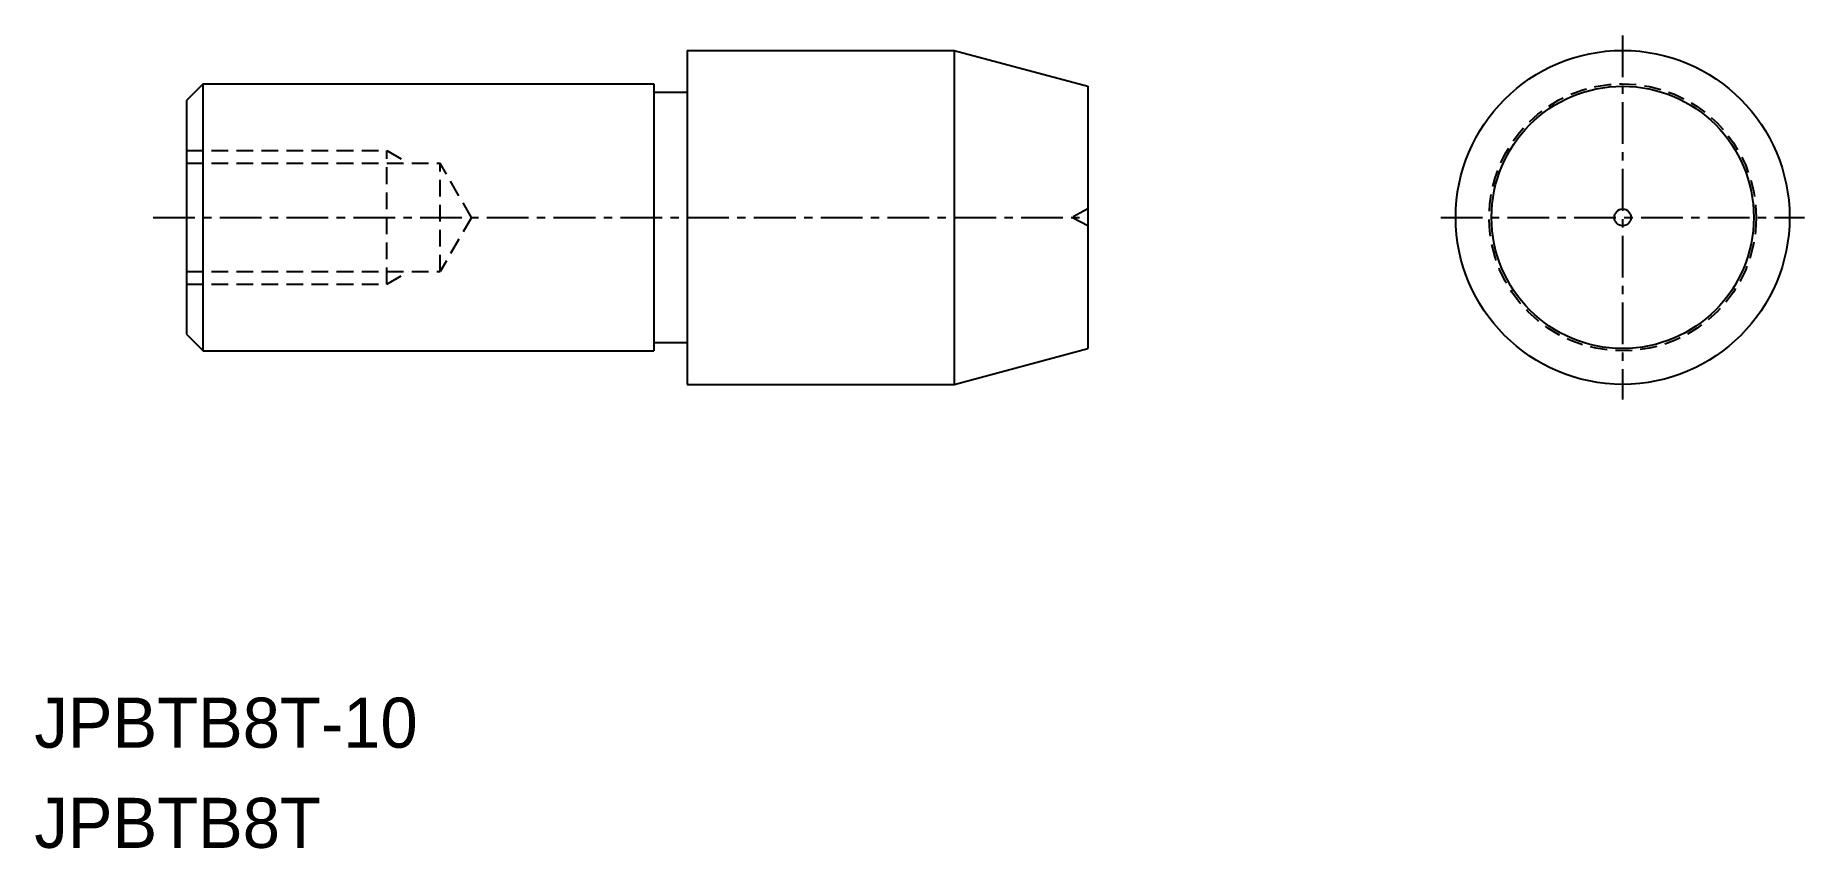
# Model space of a CAD drawing. Extents: x -1566.1 to -1513.1, y -437.6 to -413.2.
import ezdxf

# ---------------------------------------------------------------- set-up
doc = ezdxf.new("R2010")
doc.units = 0
doc.linetypes.add('CENTER', pattern=[2, 1.25, -0.25, 0.25, -0.25])
doc.linetypes.add('DASHED', pattern=[0.75, 0.5, -0.25])
doc.layers.get('0').update_dxf_attribs({"linetype": 'CONTINUOUS'})
doc.layers.add('CENTER', color=1, linetype='CENTER')

msp = doc.modelspace()

# ---------------------------------------------------------------- linework, layer by layer
at = {"color": 7, "linetype": 'CONTINUOUS'}
for p, q in [((-1546.597, -413.698), (-1538.597, -413.698)), ((-1546.597, -413.698), (-1546.597, -423.698)), ((-1538.597, -413.698), (-1534.597, -414.769)), ((-1561.097, -414.698), (-1561.597, -415.198)), ((-1561.097, -422.698), (-1561.097, -414.698)), ((-1561.097, -414.698), (-1547.597, -414.698)), ((-1547.597, -414.698), (-1547.597, -422.698)), ((-1534.597, -414.769), (-1534.597, -422.626)), ((-1561.597, -415.198), (-1561.597, -422.198)), ((-1547.597, -414.948), (-1546.597, -414.948)), ((-1561.597, -422.198), (-1561.097, -422.698)), ((-1561.097, -422.698), (-1547.597, -422.698)), ((-1547.597, -422.448), (-1546.597, -422.448)), ((-1538.597, -423.698), (-1534.597, -422.626)), ((-1546.597, -423.698), (-1538.597, -423.698))]:
    msp.add_line(p, q, dxfattribs=at)
at = {"linetype": 'CONTINUOUS'}
msp.add_line((-1538.597, -413.698), (-1538.597, -423.698), dxfattribs=at)
at = {"color": 3, "linetype": 'DASHED'}
for p, q in [((-1561.597, -416.698), (-1555.597, -416.698)), ((-1555.597, -420.698), (-1555.597, -416.698)), ((-1555.597, -416.698), (-1554.941, -417.077)), ((-1561.597, -417.077), (-1553.997, -417.077)), ((-1553.997, -420.319), (-1553.997, -417.077)), ((-1553.062, -418.698), (-1553.997, -417.077)), ((-1534.597, -418.446), (-1535.079, -418.698)), ((-1553.062, -418.698), (-1553.997, -420.319)), ((-1534.597, -418.95), (-1535.079, -418.698)), ((-1561.597, -420.319), (-1553.997, -420.319)), ((-1561.597, -420.698), (-1555.597, -420.698)), ((-1555.597, -420.698), (-1554.941, -420.319))]:
    msp.add_line(p, q, dxfattribs=at)
at = {"linetype": 'CONTINUOUS'}
for radius in [5, 3.928, 0.252]:
    msp.add_circle((-1518.578, -418.698), radius, dxfattribs=at)
at = {"color": 3, "linetype": 'DASHED'}
msp.add_circle((-1518.578, -418.698), 4, dxfattribs=at)
at = {"color": 7, "linetype": 'CONTINUOUS'}
msp.add_point((-1561.597, -418.698), dxfattribs=at)
at = {"layer": 'CENTER', "color": 1, "linetype": 'CENTER'}
for p, q in [((-1518.578, -413.248), (-1518.578, -424.148)), ((-1562.597, -418.698), (-1534.597, -418.698)), ((-1524.028, -418.698), (-1513.128, -418.698))]:
    msp.add_line(p, q, dxfattribs=at)

# ---------------------------------------------------------------- texts
for s, p in [('JPBTB8T-10', (-1566.152, -434.58)), ('JPBTB8T', (-1566.152, -437.58))]:
    msp.add_text(s, height=1.5).set_placement(p)

doc.saveas('drawing.dxf')
